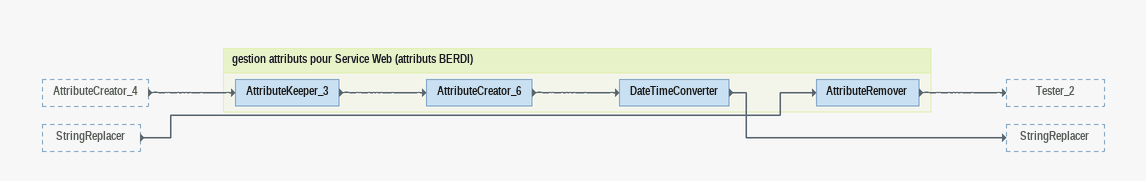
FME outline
AttributeCreator_4 [outside]
    -> AttributeKeeper_3
StringReplacer [outside]
    -> AttributeRemover

Bookmark: gestion attributs pour Service Web (attributs BERDI)
AttributeKeeper_3
    -> AttributeCreator_6
AttributeCreator_6
    -> DateTimeConverter
DateTimeConverter
    -> StringReplacer
AttributeRemover
    -> Tester_2
